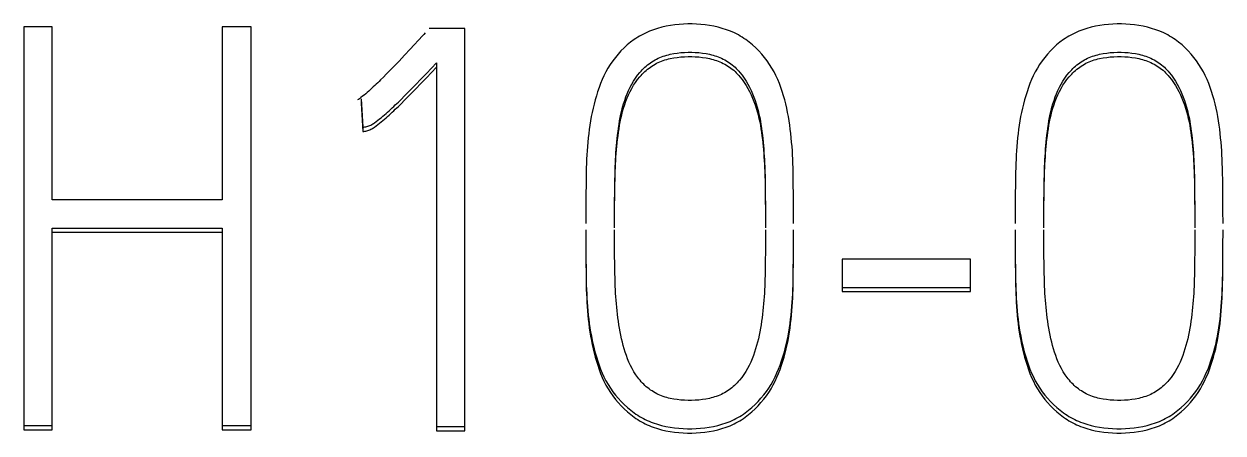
# Model space of a CAD drawing. Extents: x 0 to 594, y 0 to 420.
# Drawn here: x 265.808 to 269.349, y 356.874 to 358.082 of the extents above; entities that cross this region are included whole.
import ezdxf

# ---------------------------------------------------------------- set-up
doc = ezdxf.new("R2010")
doc.units = 0
doc.header["$LTSCALE"] = 32.67
doc.layers.add('10500_FRONT_LABELING', color=7, linetype='CONTINUOUS')

msp = doc.modelspace()

# ---------------------------------------------------------------- linework, layer by layer
at = {"layer": '10500_FRONT_LABELING', "color": 7, "linetype": 'CONTINUOUS'}
for p, q in [((265.8076, 358.0737), (265.8076, 356.8836)), ((265.8908, 358.0737), (265.8076, 358.0737)), ((265.8908, 357.5628), (265.8908, 358.0737)), ((266.3935, 358.0737), (266.3935, 357.5628)), ((266.4783, 358.0737), (266.3935, 358.0737)), ((266.4783, 356.8836), (266.4783, 358.0737)), ((266.9849, 358.0468), (266.9482, 358.0073)), ((267.1095, 358.0688), (267.0046, 358.0688)), ((267.1095, 356.8803), (267.1095, 358.0688)), ((266.9482, 358.0073), (266.9318, 357.9898)), ((266.9154, 357.9724), (266.9029, 357.9594)), ((266.9318, 357.9898), (266.9154, 357.9724)), ((266.9963, 357.9356), (267.0263, 357.9672)), ((267.0263, 357.9672), (267.0263, 356.8803)), ((266.8779, 357.9336), (266.8695, 357.9251)), ((266.8904, 357.9465), (266.8779, 357.9336)), ((266.9029, 357.9594), (266.8904, 357.9465)), ((266.9791, 357.9177), (266.9963, 357.9356)), ((266.9963, 357.9229), (267.0263, 357.9545)), ((266.953, 357.8909), (266.9661, 357.9043)), ((266.9661, 357.9043), (266.9791, 357.9177)), ((266.9661, 357.8915), (266.9791, 357.905)), ((266.9791, 357.905), (266.9963, 357.9229)), ((266.8032, 357.8608), (266.8082, 357.7773)), ((266.8033, 357.8594), (266.8033, 357.8467)), ((266.9134, 357.8513), (266.9223, 357.86)), ((266.9223, 357.86), (266.9311, 357.8688)), ((266.9311, 357.8688), (266.9399, 357.8776)), ((266.9311, 357.8561), (266.9399, 357.8649)), ((266.9399, 357.8776), (266.953, 357.8909)), ((266.9399, 357.8649), (266.953, 357.8782)), ((266.953, 357.8782), (266.9661, 357.8915)), ((266.8032, 357.8481), (266.8082, 357.7646)), ((266.9134, 357.8386), (266.9223, 357.8473)), ((266.9223, 357.8473), (266.9311, 357.8561)), ((266.8082, 357.7773), (266.8082, 357.7646)), ((267.996, 357.6494), (267.9965, 357.6284)), ((269.2642, 357.6494), (269.2648, 357.6284)), ((267.4679, 357.619), (267.4673, 357.5683)), ((267.5525, 357.5866), (267.553, 357.618)), ((267.996, 357.6367), (267.9965, 357.6157)), ((267.9965, 357.6284), (267.9969, 357.6075)), ((267.9965, 357.6157), (267.9969, 357.5948)), ((268.0801, 357.619), (268.0797, 357.6443)), ((268.0808, 357.5683), (268.0801, 357.619)), ((268.7362, 357.619), (268.7356, 357.5683)), ((268.8207, 357.5866), (268.8213, 357.618)), ((269.2642, 357.6367), (269.2648, 357.6157)), ((269.2648, 357.6284), (269.2652, 357.6075)), ((269.2648, 357.6157), (269.2652, 357.5948)), ((269.3484, 357.619), (269.3479, 357.6443)), ((269.349, 357.5683), (269.3484, 357.619)), ((267.5521, 357.5552), (267.5525, 357.5866)), ((267.5525, 357.5739), (267.553, 357.6053)), ((267.9969, 357.6075), (267.9974, 357.5761)), ((267.9969, 357.5948), (267.9974, 357.5634)), ((267.9974, 357.5761), (267.9977, 357.5447)), ((268.8204, 357.5552), (268.8207, 357.5866)), ((268.8207, 357.5739), (268.8213, 357.6053)), ((269.2652, 357.6075), (269.2656, 357.5761)), ((269.2652, 357.5948), (269.2656, 357.5634)), ((269.2656, 357.5761), (269.266, 357.5447)), ((266.3935, 357.5628), (265.8908, 357.5628)), ((267.4673, 357.5683), (267.4671, 357.5303)), ((267.5519, 357.5238), (267.5521, 357.5552)), ((267.5519, 357.5111), (267.5521, 357.5425)), ((267.5521, 357.5425), (267.5525, 357.5739)), ((267.9974, 357.5634), (267.9977, 357.532)), ((267.9977, 357.5447), (267.9979, 357.5133)), ((268.081, 357.5303), (268.0808, 357.5683)), ((268.7356, 357.5683), (268.7353, 357.5303)), ((268.8202, 357.5238), (268.8204, 357.5552)), ((268.8202, 357.5111), (268.8204, 357.5425)), ((268.8204, 357.5425), (268.8207, 357.5739)), ((269.2656, 357.5634), (269.266, 357.532)), ((269.266, 357.5447), (269.2661, 357.5133)), ((269.3493, 357.5303), (269.349, 357.5683)), ((267.4671, 357.5303), (267.467, 357.4923)), ((267.5519, 357.4796), (267.5519, 357.5238)), ((267.9977, 357.532), (267.9979, 357.5006)), ((267.9979, 357.5133), (267.9979, 357.4796)), ((268.0811, 357.4923), (268.081, 357.5303)), ((268.7353, 357.5303), (268.7352, 357.4923)), ((268.8201, 357.4796), (268.8202, 357.5238)), ((269.266, 357.532), (269.2661, 357.5006)), ((269.2661, 357.5133), (269.2661, 357.4796)), ((269.3494, 357.4923), (269.3493, 357.5303)), ((265.8908, 356.8836), (265.8908, 357.4792)), ((265.8908, 357.4792), (266.3935, 357.4792)), ((266.3935, 357.4792), (266.3935, 356.8836)), ((267.467, 357.4743), (267.4671, 357.4238)), ((267.9979, 357.4743), (267.9978, 357.4431)), ((268.081, 357.4238), (268.0811, 357.4743)), ((268.7352, 357.4743), (268.7353, 357.4238)), ((269.2661, 357.4743), (269.2661, 357.4431)), ((269.3493, 357.4238), (269.3494, 357.4743)), ((265.8908, 357.4665), (266.3935, 357.4665)), ((267.4671, 357.4365), (267.4673, 357.3986)), ((267.9978, 357.4431), (267.9976, 357.4118)), ((268.0808, 357.3986), (268.081, 357.4365)), ((268.7353, 357.4365), (268.7356, 357.3986)), ((269.2661, 357.4431), (269.2658, 357.4118)), ((269.349, 357.3986), (269.3493, 357.4365)), ((267.4671, 357.4238), (267.4673, 357.3859)), ((267.4673, 357.3986), (267.4679, 357.3482)), ((267.5523, 357.4014), (267.552, 357.4326)), ((267.5527, 357.3701), (267.5523, 357.4014)), ((267.9976, 357.4118), (267.9972, 357.3805)), ((268.0801, 357.3482), (268.0808, 357.3986)), ((268.0808, 357.3859), (268.081, 357.4238)), ((268.7353, 357.4238), (268.7356, 357.3859)), ((268.7356, 357.3986), (268.7362, 357.3482)), ((268.8205, 357.4014), (268.8202, 357.4326)), ((268.8209, 357.3701), (268.8205, 357.4014)), ((269.2658, 357.4118), (269.2655, 357.3805)), ((269.3484, 357.3482), (269.349, 357.3986)), ((269.349, 357.3859), (269.3493, 357.4238)), ((267.4673, 357.3859), (267.4679, 357.3355)), ((267.5531, 357.3492), (267.5527, 357.3701)), ((267.9972, 357.3805), (267.9969, 357.3597)), ((268.0801, 357.3355), (268.0808, 357.3859)), ((268.2243, 357.3875), (268.2243, 357.2913)), ((268.6037, 357.3875), (268.2243, 357.3875)), ((268.6037, 357.2913), (268.6037, 357.3875)), ((268.7356, 357.3859), (268.7362, 357.3355)), ((268.8213, 357.3492), (268.8209, 357.3701)), ((269.2655, 357.3805), (269.2651, 357.3597)), ((269.3484, 357.3355), (269.349, 357.3859)), ((267.4679, 357.3482), (267.4684, 357.3229)), ((267.4679, 357.3355), (267.4684, 357.3102)), ((267.5536, 357.3284), (267.5531, 357.3492)), ((268.7362, 357.3482), (268.7367, 357.3229)), ((268.7362, 357.3355), (268.7367, 357.3102)), ((268.8218, 357.3284), (268.8213, 357.3492)), ((268.2243, 357.304), (268.6037, 357.304)), ((268.2243, 357.2913), (268.6037, 357.2913)), ((265.8076, 356.8963), (265.8908, 356.8963)), ((265.8076, 356.8836), (265.8908, 356.8836)), ((266.3935, 356.8963), (266.4783, 356.8963)), ((266.3935, 356.8836), (266.4783, 356.8836)), ((267.0263, 356.893), (267.1095, 356.893)), ((267.0263, 356.8803), (267.1095, 356.8803))]:
    msp.add_line(p, q, dxfattribs=at)
for points in [[(268.0797, 357.6443), (268.0794, 357.657), (268.079, 357.6697), (268.0785, 357.6823), (268.0779, 357.695), (268.0772, 357.7076), (268.0763, 357.7202), (268.0752, 357.7329), (268.074, 357.7455), (268.0727, 357.7581), (268.0712, 357.7707), (268.0696, 357.7832), (268.0677, 357.7958), (268.0657, 357.8083), (268.0634, 357.8207), (268.0608, 357.8331), (268.0579, 357.8455), (268.0547, 357.8578), (268.0513, 357.87), (268.0475, 357.8821), (268.0434, 357.8941), (268.039, 357.906), (268.0341, 357.9177), (268.0288, 357.9293), (268.0231, 357.9406), (268.0169, 357.9517), (268.0101, 357.9625), (268.0029, 357.973), (267.9952, 357.9832), (267.9871, 357.993), (267.9785, 358.0025), (267.9695, 358.0115), (267.96, 358.0201), (267.9501, 358.0282), (267.9397, 358.0358), (267.9344, 358.0394), (267.9289, 358.0429), (267.9234, 358.0462), (267.9178, 358.0493), (267.9121, 358.0523), (267.9064, 358.0552), (267.8946, 358.0603), (267.8825, 358.0649), (267.8703, 358.0689), (267.8578, 358.0723), (267.8452, 358.0752), (267.8326, 358.0775), (267.8198, 358.0793), (267.807, 358.0806), (267.7941, 358.0814), (267.7812, 358.0818), (267.7683, 358.0818), (267.7554, 358.0814), (267.7425, 358.0805), (267.7297, 358.0792), (267.7169, 358.0774), (267.7042, 358.0751), (267.6917, 358.0723), (267.6792, 358.0688), (267.667, 358.0648), (267.6549, 358.0602), (267.6432, 358.055), (267.6374, 358.0522), (267.6317, 358.0492), (267.6261, 358.046), (267.6206, 358.0427), (267.6152, 358.0393), (267.6098, 358.0357), (267.5995, 358.0281), (267.5896, 358.0199), (267.5801, 358.0113), (267.5711, 358.0023), (267.5625, 357.9928), (267.5544, 357.983), (267.5467, 357.9728), (267.5395, 357.9623), (267.5327, 357.9515), (267.5265, 357.9404), (267.5208, 357.929), (267.5155, 357.9175), (267.5107, 357.9057), (267.5062, 357.8938), (267.5021, 357.8818), (267.4983, 357.8697), (267.4948, 357.8576), (267.4915, 357.8453), (267.4885, 357.833), (267.4858, 357.8206), (267.4834, 357.8082), (267.4812, 357.7957), (267.4792, 357.7832), (267.4774, 357.7706), (267.4758, 357.758), (267.4744, 357.7455), (267.4731, 357.7329), (267.472, 357.7202), (267.4711, 357.7076), (267.4703, 357.695), (267.4696, 357.6823), (267.4691, 357.6697), (267.4687, 357.657), (267.4684, 357.6443), (267.4679, 357.619)], [(269.3479, 357.6443), (269.3476, 357.657), (269.3472, 357.6697), (269.3467, 357.6823), (269.3461, 357.695), (269.3454, 357.7076), (269.3445, 357.7202), (269.3435, 357.7329), (269.3423, 357.7455), (269.341, 357.7581), (269.3395, 357.7707), (269.3378, 357.7832), (269.336, 357.7958), (269.3339, 357.8083), (269.3316, 357.8207), (269.329, 357.8331), (269.3262, 357.8455), (269.323, 357.8578), (269.3195, 357.87), (269.3157, 357.8821), (269.3116, 357.8941), (269.3072, 357.906), (269.3024, 357.9177), (269.2971, 357.9293), (269.2914, 357.9406), (269.2851, 357.9517), (269.2784, 357.9625), (269.2711, 357.973), (269.2635, 357.9832), (269.2553, 357.993), (269.2468, 358.0025), (269.2377, 358.0115), (269.2282, 358.0201), (269.2183, 358.0282), (269.2079, 358.0358), (269.2026, 358.0394), (269.1972, 358.0429), (269.1917, 358.0462), (269.1861, 358.0493), (269.1804, 358.0523), (269.1746, 358.0552), (269.1628, 358.0603), (269.1508, 358.0649), (269.1385, 358.0689), (269.1261, 358.0723), (269.1135, 358.0752), (269.1008, 358.0775), (269.088, 358.0793), (269.0752, 358.0806), (269.0623, 358.0814), (269.0494, 358.0818), (269.0365, 358.0818), (269.0236, 358.0814), (269.0107, 358.0805), (268.9979, 358.0792), (268.9852, 358.0774), (268.9725, 358.0751), (268.9599, 358.0723), (268.9475, 358.0688), (268.9352, 358.0648), (268.9232, 358.0602), (268.9114, 358.055), (268.9056, 358.0522), (268.8999, 358.0492), (268.8943, 358.046), (268.8888, 358.0427), (268.8834, 358.0393), (268.8781, 358.0357), (268.8677, 358.0281), (268.8578, 358.0199), (268.8483, 358.0113), (268.8393, 358.0023), (268.8307, 357.9928), (268.8226, 357.983), (268.8149, 357.9728), (268.8077, 357.9623), (268.801, 357.9515), (268.7948, 357.9404), (268.789, 357.929), (268.7838, 357.9175), (268.7789, 357.9057), (268.7745, 357.8938), (268.7704, 357.8818), (268.7665, 357.8697), (268.763, 357.8576), (268.7597, 357.8453), (268.7568, 357.833), (268.7541, 357.8206), (268.7516, 357.8082), (268.7494, 357.7957), (268.7474, 357.7832), (268.7457, 357.7706), (268.7441, 357.758), (268.7426, 357.7455), (268.7413, 357.7329), (268.7402, 357.7202), (268.7393, 357.7076), (268.7385, 357.695), (268.7379, 357.6823), (268.7374, 357.6697), (268.737, 357.657), (268.7367, 357.6443), (268.7362, 357.619)], [(266.993, 358.0557), (266.989, 358.0512), (266.9849, 358.0468)], [(267.553, 357.618), (267.5535, 357.6389), (267.5538, 357.6494), (267.5542, 357.6598), (267.5546, 357.6703), (267.5551, 357.6807), (267.5557, 357.6912), (267.5563, 357.7016), (267.5571, 357.7121), (267.5579, 357.7225), (267.5589, 357.733), (267.5599, 357.7434), (267.561, 357.7538), (267.5623, 357.7642), (267.5636, 357.7746), (267.5652, 357.7849), (267.5669, 357.7953), (267.5688, 357.8056), (267.571, 357.8158), (267.5734, 357.826), (267.576, 357.8362), (267.5788, 357.8463), (267.582, 357.8563), (267.5854, 357.8662), (267.5891, 357.876), (267.5932, 357.8856), (267.5978, 357.8951), (267.6027, 357.9044), (267.6082, 357.9134), (267.614, 357.9221), (267.6203, 357.9306), (267.627, 357.9388), (267.6305, 357.9427), (267.6341, 357.9466), (267.6378, 357.9503), (267.6417, 357.9539), (267.6456, 357.9575), (267.6497, 357.9609), (267.6539, 357.9642), (267.6582, 357.9673), (267.6625, 357.9703), (267.667, 357.9731), (267.6716, 357.9758), (267.6763, 357.9783), (267.6811, 357.9806), (267.686, 357.9827), (267.6909, 357.9847), (267.6959, 357.9865), (267.701, 357.9882), (267.7061, 357.9897), (267.7112, 357.9911), (267.7164, 357.9923), (267.7269, 357.9944), (267.7374, 357.996), (267.748, 357.9972), (267.7586, 357.9979), (267.7693, 357.9983), (267.78, 357.9983), (267.7906, 357.9979), (267.8013, 357.9972), (267.8119, 357.996), (267.8224, 357.9944), (267.8328, 357.9923), (267.838, 357.991), (267.8431, 357.9896), (267.8482, 357.9881), (267.8533, 357.9864), (267.8583, 357.9846), (267.8632, 357.9826), (267.8681, 357.9805), (267.8729, 357.9782), (267.8776, 357.9757), (267.8823, 357.9731), (267.8868, 357.9703), (267.8913, 357.9674), (267.8956, 357.9643), (267.8998, 357.9611), (267.9039, 357.9577), (267.9079, 357.9542), (267.9117, 357.9505), (267.9153, 357.9467), (267.9189, 357.9428), (267.9223, 357.9388), (267.9288, 357.9305), (267.9349, 357.9219), (267.9407, 357.9131), (267.9461, 357.9041), (267.9511, 357.8948), (267.9556, 357.8854), (267.9599, 357.8758), (267.9637, 357.866), (267.9673, 357.8561), (267.9705, 357.8462), (267.9735, 357.8361), (267.9762, 357.826), (267.9786, 357.8158), (267.9808, 357.8055), (267.9828, 357.7952), (267.9846, 357.7849), (267.9861, 357.7746), (267.9875, 357.7642), (267.9888, 357.7538), (267.9899, 357.7434), (267.9909, 357.733), (267.9918, 357.7225), (267.9927, 357.7121), (267.9934, 357.7016), (267.9941, 357.6912), (267.9947, 357.6807), (267.9952, 357.6703), (267.9956, 357.6598), (267.996, 357.6494)], [(267.553, 357.6053), (267.5535, 357.6262), (267.5538, 357.6367), (267.5542, 357.6471), (267.5546, 357.6576), (267.5551, 357.668), (267.5557, 357.6785), (267.5563, 357.6889), (267.5571, 357.6994), (267.5579, 357.7098), (267.5589, 357.7203), (267.5599, 357.7307), (267.561, 357.7411), (267.5623, 357.7515), (267.5636, 357.7619), (267.5652, 357.7722), (267.5669, 357.7826), (267.5688, 357.7929), (267.571, 357.8031), (267.5734, 357.8133), (267.576, 357.8235), (267.5788, 357.8336), (267.582, 357.8436), (267.5854, 357.8535), (267.5891, 357.8633), (267.5932, 357.8729), (267.5978, 357.8824), (267.6027, 357.8917), (267.6082, 357.9007), (267.614, 357.9094), (267.6203, 357.9179), (267.627, 357.9261), (267.6305, 357.93), (267.6341, 357.9339), (267.6378, 357.9376), (267.6417, 357.9412), (267.6456, 357.9448), (267.6497, 357.9482), (267.6539, 357.9515), (267.6582, 357.9546), (267.6625, 357.9576), (267.667, 357.9604), (267.6716, 357.9631), (267.6763, 357.9656), (267.6811, 357.9679), (267.686, 357.97), (267.6909, 357.972), (267.6959, 357.9738), (267.701, 357.9755), (267.7061, 357.977), (267.7112, 357.9784), (267.7164, 357.9796), (267.7269, 357.9817), (267.7374, 357.9833), (267.748, 357.9845), (267.7586, 357.9852), (267.7693, 357.9856), (267.78, 357.9856), (267.7906, 357.9852), (267.8013, 357.9845), (267.8119, 357.9833), (267.8224, 357.9817), (267.8328, 357.9796), (267.838, 357.9783), (267.8431, 357.9769), (267.8482, 357.9754), (267.8533, 357.9737), (267.8583, 357.9719), (267.8632, 357.9699), (267.8681, 357.9678), (267.8729, 357.9655), (267.8776, 357.963), (267.8823, 357.9604), (267.8868, 357.9576), (267.8913, 357.9547), (267.8956, 357.9516), (267.8998, 357.9484), (267.9039, 357.945), (267.9079, 357.9415), (267.9117, 357.9378), (267.9153, 357.934), (267.9189, 357.9301), (267.9223, 357.9261), (267.9288, 357.9178), (267.9349, 357.9092), (267.9407, 357.9004), (267.9461, 357.8914), (267.9511, 357.8821), (267.9556, 357.8727), (267.9599, 357.8631), (267.9637, 357.8533), (267.9673, 357.8434), (267.9705, 357.8335), (267.9735, 357.8234), (267.9762, 357.8133), (267.9786, 357.8031), (267.9808, 357.7928), (267.9828, 357.7825), (267.9846, 357.7722), (267.9861, 357.7619), (267.9875, 357.7515), (267.9888, 357.7411), (267.9899, 357.7307), (267.9909, 357.7203), (267.9918, 357.7098), (267.9927, 357.6994), (267.9934, 357.6889), (267.9941, 357.6785), (267.9947, 357.668), (267.9952, 357.6576), (267.9956, 357.6471), (267.996, 357.6367)], [(268.8213, 357.618), (268.8217, 357.6389), (268.822, 357.6494), (268.8224, 357.6598), (268.8228, 357.6703), (268.8233, 357.6807), (268.8239, 357.6912), (268.8246, 357.7016), (268.8253, 357.7121), (268.8262, 357.7225), (268.8271, 357.733), (268.8281, 357.7434), (268.8292, 357.7538), (268.8305, 357.7642), (268.8319, 357.7746), (268.8334, 357.7849), (268.8351, 357.7953), (268.8371, 357.8056), (268.8392, 357.8158), (268.8416, 357.826), (268.8442, 357.8362), (268.8471, 357.8463), (268.8502, 357.8563), (268.8536, 357.8662), (268.8574, 357.876), (268.8615, 357.8856), (268.866, 357.8951), (268.871, 357.9044), (268.8764, 357.9134), (268.8823, 357.9221), (268.8885, 357.9306), (268.8952, 357.9388), (268.8987, 357.9427), (268.9023, 357.9466), (268.9061, 357.9503), (268.9099, 357.9539), (268.9139, 357.9575), (268.9179, 357.9609), (268.9221, 357.9642), (268.9264, 357.9673), (268.9308, 357.9703), (268.9353, 357.9731), (268.9399, 357.9758), (268.9446, 357.9783), (268.9493, 357.9806), (268.9542, 357.9827), (268.9591, 357.9847), (268.9641, 357.9865), (268.9692, 357.9882), (268.9743, 357.9897), (268.9795, 357.9911), (268.9847, 357.9923), (268.9951, 357.9944), (269.0057, 357.996), (269.0163, 357.9972), (269.0269, 357.9979), (269.0375, 357.9983), (269.0482, 357.9983), (269.0589, 357.9979), (269.0695, 357.9972), (269.0801, 357.996), (269.0906, 357.9944), (269.1011, 357.9923), (269.1062, 357.991), (269.1114, 357.9896), (269.1165, 357.9881), (269.1215, 357.9864), (269.1265, 357.9846), (269.1315, 357.9826), (269.1364, 357.9805), (269.1412, 357.9782), (269.1459, 357.9757), (269.1505, 357.9731), (269.1551, 357.9703), (269.1595, 357.9674), (269.1638, 357.9643), (269.168, 357.9611), (269.1721, 357.9577), (269.1761, 357.9542), (269.1799, 357.9505), (269.1836, 357.9467), (269.1871, 357.9428), (269.1905, 357.9388), (269.197, 357.9305), (269.2032, 357.9219), (269.2089, 357.9131), (269.2143, 357.9041), (269.2193, 357.8948), (269.2239, 357.8854), (269.2281, 357.8758), (269.232, 357.866), (269.2355, 357.8561), (269.2387, 357.8462), (269.2417, 357.8361), (269.2444, 357.826), (269.2469, 357.8158), (269.2491, 357.8055), (269.251, 357.7952), (269.2528, 357.7849), (269.2544, 357.7746), (269.2557, 357.7642), (269.257, 357.7538), (269.2581, 357.7434), (269.2591, 357.733), (269.2601, 357.7225), (269.2609, 357.7121), (269.2617, 357.7016), (269.2623, 357.6912), (269.2629, 357.6807), (269.2634, 357.6703), (269.2638, 357.6598), (269.2642, 357.6494)], [(268.8213, 357.6053), (268.8217, 357.6262), (268.822, 357.6367), (268.8224, 357.6471), (268.8228, 357.6576), (268.8233, 357.668), (268.8239, 357.6785), (268.8246, 357.6889), (268.8253, 357.6994), (268.8262, 357.7098), (268.8271, 357.7203), (268.8281, 357.7307), (268.8292, 357.7411), (268.8305, 357.7515), (268.8319, 357.7619), (268.8334, 357.7722), (268.8351, 357.7826), (268.8371, 357.7929), (268.8392, 357.8031), (268.8416, 357.8133), (268.8442, 357.8235), (268.8471, 357.8336), (268.8502, 357.8436), (268.8536, 357.8535), (268.8574, 357.8633), (268.8615, 357.8729), (268.866, 357.8824), (268.871, 357.8917), (268.8764, 357.9007), (268.8823, 357.9094), (268.8885, 357.9179), (268.8952, 357.9261), (268.8987, 357.93), (268.9023, 357.9339), (268.9061, 357.9376), (268.9099, 357.9412), (268.9139, 357.9448), (268.9179, 357.9482), (268.9221, 357.9515), (268.9264, 357.9546), (268.9308, 357.9576), (268.9353, 357.9604), (268.9399, 357.9631), (268.9446, 357.9656), (268.9493, 357.9679), (268.9542, 357.97), (268.9591, 357.972), (268.9641, 357.9738), (268.9692, 357.9755), (268.9743, 357.977), (268.9795, 357.9784), (268.9847, 357.9796), (268.9951, 357.9817), (269.0057, 357.9833), (269.0163, 357.9845), (269.0269, 357.9852), (269.0375, 357.9856), (269.0482, 357.9856), (269.0589, 357.9852), (269.0695, 357.9845), (269.0801, 357.9833), (269.0906, 357.9817), (269.1011, 357.9796), (269.1062, 357.9783), (269.1114, 357.9769), (269.1165, 357.9754), (269.1215, 357.9737), (269.1265, 357.9719), (269.1315, 357.9699), (269.1364, 357.9678), (269.1412, 357.9655), (269.1459, 357.963), (269.1505, 357.9604), (269.1551, 357.9576), (269.1595, 357.9547), (269.1638, 357.9516), (269.168, 357.9484), (269.1721, 357.945), (269.1761, 357.9415), (269.1799, 357.9378), (269.1836, 357.934), (269.1871, 357.9301), (269.1905, 357.9261), (269.197, 357.9178), (269.2032, 357.9092), (269.2089, 357.9004), (269.2143, 357.8914), (269.2193, 357.8821), (269.2239, 357.8727), (269.2281, 357.8631), (269.232, 357.8533), (269.2355, 357.8434), (269.2387, 357.8335), (269.2417, 357.8234), (269.2444, 357.8133), (269.2469, 357.8031), (269.2491, 357.7928), (269.251, 357.7825), (269.2528, 357.7722), (269.2544, 357.7619), (269.2557, 357.7515), (269.257, 357.7411), (269.2581, 357.7307), (269.2591, 357.7203), (269.2601, 357.7098), (269.2609, 357.6994), (269.2617, 357.6889), (269.2623, 357.6785), (269.2629, 357.668), (269.2634, 357.6576), (269.2638, 357.6471), (269.2642, 357.6367)], [(266.8695, 357.9251), (266.861, 357.9166), (266.8567, 357.9124), (266.8524, 357.9082), (266.8481, 357.9041), (266.8438, 357.8999), (266.8394, 357.8958), (266.835, 357.8918), (266.8305, 357.8877), (266.826, 357.8837), (266.8215, 357.8798), (266.817, 357.8759), (266.8124, 357.872), (266.8078, 357.8682), (266.8031, 357.8644), (266.8007, 357.8626), (266.7982, 357.8609), (266.7958, 357.8592), (266.7932, 357.8575)], [(266.8082, 357.7773), (266.8098, 357.7773), (266.8114, 357.7774), (266.8145, 357.7778), (266.8175, 357.7784), (266.8206, 357.7791), (266.8236, 357.7799), (266.8266, 357.7809), (266.8295, 357.7821), (266.8323, 357.7834), (266.8351, 357.7849), (266.8378, 357.7865), (266.8404, 357.7882), (266.843, 357.7899), (266.8481, 357.7936), (266.8531, 357.7973), (266.858, 357.8012), (266.8628, 357.8051), (266.8676, 357.8091), (266.8723, 357.8132), (266.877, 357.8173), (266.8816, 357.8215), (266.8862, 357.8256), (266.8908, 357.8299), (266.8954, 357.8341), (266.8999, 357.8384), (266.9044, 357.8427), (266.9134, 357.8513)], [(266.8082, 357.7646), (266.8098, 357.7646), (266.8114, 357.7647), (266.8145, 357.7651), (266.8175, 357.7657), (266.8206, 357.7664), (266.8236, 357.7672), (266.8266, 357.7682), (266.8295, 357.7694), (266.8323, 357.7707), (266.8351, 357.7722), (266.8378, 357.7738), (266.8404, 357.7755), (266.843, 357.7772), (266.8481, 357.7809), (266.8531, 357.7846), (266.858, 357.7885), (266.8628, 357.7924), (266.8676, 357.7964), (266.8723, 357.8005), (266.877, 357.8046), (266.8816, 357.8087), (266.8862, 357.8129), (266.8908, 357.8172), (266.8954, 357.8214), (266.8999, 357.8257), (266.9044, 357.83), (266.9134, 357.8386)], [(267.552, 357.4326), (267.5519, 357.4639), (267.5519, 357.4743)], [(268.8202, 357.4326), (268.8201, 357.4639), (268.8201, 357.4743)], [(267.4684, 357.3229), (267.4687, 357.3103), (267.4691, 357.2977), (267.4697, 357.2851), (267.4703, 357.2725), (267.4711, 357.2599), (267.472, 357.2473), (267.4732, 357.2348), (267.4744, 357.2222), (267.4759, 357.2097), (267.4775, 357.1971), (267.4793, 357.1846), (267.4813, 357.1722), (267.4835, 357.1597), (267.4859, 357.1474), (267.4886, 357.135), (267.4916, 357.1227), (267.4948, 357.1105), (267.4984, 357.0984), (267.5022, 357.0864), (267.5063, 357.0744), (267.5107, 357.0626), (267.5155, 357.0509), (267.5208, 357.0393), (267.5266, 357.0281), (267.5328, 357.017), (267.5396, 357.0063), (267.5469, 356.9959), (267.5547, 356.9859), (267.563, 356.9763), (267.5716, 356.967), (267.5807, 356.958), (267.5901, 356.9494), (267.5999, 356.9412), (267.6101, 356.9334), (267.6153, 356.9297), (267.6207, 356.9262), (267.6261, 356.9228), (267.6316, 356.9196), (267.6372, 356.9165), (267.6429, 356.9137), (267.6487, 356.9109), (267.6546, 356.9084), (267.6606, 356.906), (267.6666, 356.9037), (267.6788, 356.8997), (267.6912, 356.8962), (267.7037, 356.8933), (267.7163, 356.891), (267.7291, 356.8892), (267.7418, 356.8878), (267.7546, 356.887), (267.7675, 356.8865), (267.7803, 356.8865), (267.7932, 356.8869), (267.806, 356.8877), (267.8188, 356.889), (267.8315, 356.8908), (267.8441, 356.8931), (267.8567, 356.896), (267.8691, 356.8995), (267.8813, 356.9035), (267.8932, 356.9082), (267.8991, 356.9107), (267.9049, 356.9134), (267.9106, 356.9163), (267.9163, 356.9194), (267.9218, 356.9226), (267.9272, 356.9259), (267.9326, 356.9295), (267.9378, 356.9331), (267.948, 356.9409), (267.9578, 356.9491), (267.9672, 356.9578), (267.9761, 356.9668), (267.9846, 356.9763), (267.9927, 356.9861), (268.0004, 356.9962), (268.0076, 357.0066), (268.0144, 357.0174), (268.0206, 357.0284), (268.0264, 357.0396), (268.0318, 357.0511), (268.0367, 357.0627), (268.0413, 357.0745), (268.0455, 357.0865), (268.0495, 357.0985), (268.0531, 357.1106), (268.0564, 357.1228), (268.0594, 357.135), (268.0622, 357.1474), (268.0646, 357.1597), (268.0668, 357.1722), (268.0688, 357.1846), (268.0706, 357.1971), (268.0722, 357.2097), (268.0737, 357.2222), (268.0749, 357.2348), (268.0761, 357.2473), (268.077, 357.2599), (268.0778, 357.2725), (268.0784, 357.2851), (268.079, 357.2977), (268.0794, 357.3103), (268.0797, 357.3229), (268.0801, 357.3482)], [(267.4684, 357.3102), (267.4687, 357.2976), (267.4691, 357.285), (267.4697, 357.2724), (267.4703, 357.2598), (267.4711, 357.2472), (267.472, 357.2346), (267.4732, 357.2221), (267.4744, 357.2095), (267.4759, 357.197), (267.4775, 357.1844), (267.4793, 357.1719), (267.4813, 357.1595), (267.4835, 357.147), (267.4859, 357.1347), (267.4886, 357.1223), (267.4916, 357.11), (267.4948, 357.0978), (267.4984, 357.0857), (267.5022, 357.0737), (267.5063, 357.0617), (267.5107, 357.0499), (267.5155, 357.0382), (267.5208, 357.0266), (267.5266, 357.0154), (267.5328, 357.0043), (267.5396, 356.9936), (267.5469, 356.9832), (267.5547, 356.9732), (267.563, 356.9636), (267.5716, 356.9543), (267.5807, 356.9453), (267.5901, 356.9367), (267.5999, 356.9285), (267.6101, 356.9207), (267.6153, 356.917), (267.6207, 356.9135), (267.6261, 356.9101), (267.6316, 356.9069), (267.6372, 356.9038), (267.6429, 356.901), (267.6487, 356.8982), (267.6546, 356.8957), (267.6606, 356.8933), (267.6666, 356.891), (267.6788, 356.887), (267.6912, 356.8835), (267.7037, 356.8806), (267.7163, 356.8783), (267.7291, 356.8765), (267.7418, 356.8751), (267.7546, 356.8743), (267.7675, 356.8738), (267.7803, 356.8738), (267.7932, 356.8742), (267.806, 356.875), (267.8188, 356.8763), (267.8315, 356.8781), (267.8441, 356.8804), (267.8567, 356.8833), (267.8691, 356.8868), (267.8813, 356.8908), (267.8932, 356.8955), (267.8991, 356.898), (267.9049, 356.9007), (267.9106, 356.9036), (267.9163, 356.9067), (267.9218, 356.9099), (267.9272, 356.9132), (267.9326, 356.9168), (267.9378, 356.9204), (267.948, 356.9282), (267.9578, 356.9364), (267.9672, 356.9451), (267.9761, 356.9541), (267.9846, 356.9636), (267.9927, 356.9734), (268.0004, 356.9835), (268.0076, 356.9939), (268.0144, 357.0047), (268.0206, 357.0157), (268.0264, 357.0269), (268.0318, 357.0384), (268.0367, 357.05), (268.0413, 357.0618), (268.0455, 357.0738), (268.0495, 357.0858), (268.0531, 357.0979), (268.0564, 357.1101), (268.0594, 357.1223), (268.0622, 357.1347), (268.0646, 357.147), (268.0668, 357.1595), (268.0688, 357.1719), (268.0706, 357.1844), (268.0722, 357.197), (268.0737, 357.2095), (268.0749, 357.2221), (268.0761, 357.2346), (268.077, 357.2472), (268.0778, 357.2598), (268.0784, 357.2724), (268.079, 357.285), (268.0794, 357.2976), (268.0797, 357.3102), (268.0801, 357.3355)], [(267.9969, 357.3597), (267.9965, 357.3388), (267.9962, 357.3284), (267.9959, 357.318), (267.9955, 357.3076), (267.995, 357.2971), (267.9945, 357.2867), (267.9938, 357.2763), (267.9931, 357.2659), (267.9922, 357.2555), (267.9913, 357.2451), (267.9902, 357.2348), (267.9891, 357.2244), (267.9878, 357.2141), (267.9864, 357.2037), (267.9849, 357.1934), (267.9832, 357.1831), (267.9813, 357.1728), (267.9792, 357.1626), (267.9769, 357.1524), (267.9744, 357.1423), (267.9716, 357.1322), (267.9687, 357.1222), (267.9655, 357.1123), (267.962, 357.1024), (267.9583, 357.0927), (267.9542, 357.0831), (267.9497, 357.0736), (267.9448, 357.0643), (267.9395, 357.0553), (267.9337, 357.0466), (267.9276, 357.038), (267.9211, 357.0298), (267.9176, 357.0258), (267.9141, 357.022), (267.9104, 357.0182), (267.9066, 357.0145), (267.9027, 357.011), (267.8987, 357.0076), (267.8946, 357.0043), (267.8903, 357.0012), (267.8859, 356.9982), (267.8814, 356.9954), (267.8769, 356.9927), (267.8722, 356.9902), (267.8675, 356.9879), (267.8626, 356.9857), (267.8577, 356.9837), (267.8527, 356.9819), (267.8477, 356.9802), (267.8426, 356.9786), (267.8375, 356.9773), (267.8323, 356.976), (267.8219, 356.9739), (267.8114, 356.9723), (267.8009, 356.9711), (267.7903, 356.9704), (267.7797, 356.97), (267.7691, 356.97), (267.7585, 356.9704), (267.7479, 356.9711), (267.7373, 356.9723), (267.7269, 356.9739), (267.7164, 356.976), (267.7113, 356.9772), (267.7061, 356.9786), (267.7011, 356.9801), (267.696, 356.9818), (267.691, 356.9836), (267.6861, 356.9856), (267.6813, 356.9877), (267.6765, 356.99), (267.6718, 356.9925), (267.6672, 356.9951), (267.6627, 356.9979), (267.6583, 357.0008), (267.6541, 357.0039), (267.6499, 357.0072), (267.6458, 357.0106), (267.6419, 357.0141), (267.6381, 357.0178), (267.6344, 357.0215), (267.6309, 357.0254), (267.6274, 357.0294), (267.6241, 357.0334), (267.6209, 357.0376), (267.6148, 357.0461), (267.6091, 357.0549), (267.6038, 357.064), (267.599, 357.0733), (267.5947, 357.0828), (267.5907, 357.0925), (267.5871, 357.1023), (267.5837, 357.1122), (267.5806, 357.1221), (267.5778, 357.1322), (267.5752, 357.1423), (267.5727, 357.1524), (267.5705, 357.1626), (267.5684, 357.1728), (267.5666, 357.1831), (267.5649, 357.1934), (267.5633, 357.2037), (267.5619, 357.2141), (267.5607, 357.2244), (267.5595, 357.2348), (267.5585, 357.2451), (267.5575, 357.2555), (267.5567, 357.2659), (267.5559, 357.2763), (267.5553, 357.2867), (267.5547, 357.2971), (267.5543, 357.3076), (267.5539, 357.318), (267.5536, 357.3284)], [(268.7367, 357.3229), (268.737, 357.3103), (268.7374, 357.2977), (268.7379, 357.2851), (268.7385, 357.2725), (268.7393, 357.2599), (268.7403, 357.2473), (268.7414, 357.2348), (268.7427, 357.2222), (268.7441, 357.2097), (268.7457, 357.1971), (268.7475, 357.1846), (268.7495, 357.1722), (268.7517, 357.1597), (268.7541, 357.1474), (268.7568, 357.135), (268.7598, 357.1227), (268.7631, 357.1105), (268.7666, 357.0984), (268.7704, 357.0864), (268.7745, 357.0744), (268.7789, 357.0626), (268.7838, 357.0509), (268.7891, 357.0393), (268.7948, 357.0281), (268.8011, 357.017), (268.8079, 357.0063), (268.8152, 356.9959), (268.823, 356.9859), (268.8312, 356.9763), (268.8399, 356.967), (268.8489, 356.958), (268.8584, 356.9494), (268.8682, 356.9412), (268.8784, 356.9334), (268.8836, 356.9297), (268.8889, 356.9262), (268.8943, 356.9228), (268.8998, 356.9196), (268.9055, 356.9165), (268.9112, 356.9137), (268.917, 356.9109), (268.9228, 356.9084), (268.9288, 356.906), (268.9348, 356.9037), (268.947, 356.8997), (268.9594, 356.8962), (268.972, 356.8933), (268.9846, 356.891), (268.9973, 356.8892), (269.0101, 356.8878), (269.0229, 356.887), (269.0357, 356.8865), (269.0486, 356.8865), (269.0614, 356.8869), (269.0743, 356.8877), (269.087, 356.889), (269.0998, 356.8908), (269.1124, 356.8931), (269.1249, 356.896), (269.1373, 356.8995), (269.1495, 356.9035), (269.1615, 356.9082), (269.1673, 356.9107), (269.1731, 356.9134), (269.1789, 356.9163), (269.1845, 356.9194), (269.19, 356.9226), (269.1955, 356.9259), (269.2008, 356.9295), (269.2061, 356.9331), (269.2163, 356.9409), (269.226, 356.9491), (269.2354, 356.9578), (269.2443, 356.9668), (269.2529, 356.9763), (269.2609, 356.9861), (269.2686, 356.9962), (269.2758, 357.0066), (269.2826, 357.0174), (269.2889, 357.0284), (269.2947, 357.0396), (269.3, 357.0511), (269.305, 357.0627), (269.3096, 357.0745), (269.3138, 357.0865), (269.3177, 357.0985), (269.3213, 357.1106), (269.3246, 357.1228), (269.3277, 357.135), (269.3304, 357.1474), (269.3329, 357.1597), (269.3351, 357.1722), (269.3371, 357.1846), (269.3389, 357.1971), (269.3405, 357.2097), (269.3419, 357.2222), (269.3432, 357.2348), (269.3443, 357.2473), (269.3452, 357.2599), (269.346, 357.2725), (269.3467, 357.2851), (269.3472, 357.2977), (269.3476, 357.3103), (269.3479, 357.3229), (269.3484, 357.3482)], [(268.7367, 357.3102), (268.737, 357.2976), (268.7374, 357.285), (268.7379, 357.2724), (268.7385, 357.2598), (268.7393, 357.2472), (268.7403, 357.2346), (268.7414, 357.2221), (268.7427, 357.2095), (268.7441, 357.197), (268.7457, 357.1844), (268.7475, 357.1719), (268.7495, 357.1595), (268.7517, 357.147), (268.7541, 357.1347), (268.7568, 357.1223), (268.7598, 357.11), (268.7631, 357.0978), (268.7666, 357.0857), (268.7704, 357.0737), (268.7745, 357.0617), (268.7789, 357.0499), (268.7838, 357.0382), (268.7891, 357.0266), (268.7948, 357.0154), (268.8011, 357.0043), (268.8079, 356.9936), (268.8152, 356.9832), (268.823, 356.9732), (268.8312, 356.9636), (268.8399, 356.9543), (268.8489, 356.9453), (268.8584, 356.9367), (268.8682, 356.9285), (268.8784, 356.9207), (268.8836, 356.917), (268.8889, 356.9135), (268.8943, 356.9101), (268.8998, 356.9069), (268.9055, 356.9038), (268.9112, 356.901), (268.917, 356.8982), (268.9228, 356.8957), (268.9288, 356.8933), (268.9348, 356.891), (268.947, 356.887), (268.9594, 356.8835), (268.972, 356.8806), (268.9846, 356.8783), (268.9973, 356.8765), (269.0101, 356.8751), (269.0229, 356.8743), (269.0357, 356.8738), (269.0486, 356.8738), (269.0614, 356.8742), (269.0743, 356.875), (269.087, 356.8763), (269.0998, 356.8781), (269.1124, 356.8804), (269.1249, 356.8833), (269.1373, 356.8868), (269.1495, 356.8908), (269.1615, 356.8955), (269.1673, 356.898), (269.1731, 356.9007), (269.1789, 356.9036), (269.1845, 356.9067), (269.19, 356.9099), (269.1955, 356.9132), (269.2008, 356.9168), (269.2061, 356.9204), (269.2163, 356.9282), (269.226, 356.9364), (269.2354, 356.9451), (269.2443, 356.9541), (269.2529, 356.9636), (269.2609, 356.9734), (269.2686, 356.9835), (269.2758, 356.9939), (269.2826, 357.0047), (269.2889, 357.0157), (269.2947, 357.0269), (269.3, 357.0384), (269.305, 357.05), (269.3096, 357.0618), (269.3138, 357.0738), (269.3177, 357.0858), (269.3213, 357.0979), (269.3246, 357.1101), (269.3277, 357.1223), (269.3304, 357.1347), (269.3329, 357.147), (269.3351, 357.1595), (269.3371, 357.1719), (269.3389, 357.1844), (269.3405, 357.197), (269.3419, 357.2095), (269.3432, 357.2221), (269.3443, 357.2346), (269.3452, 357.2472), (269.346, 357.2598), (269.3467, 357.2724), (269.3472, 357.285), (269.3476, 357.2976), (269.3479, 357.3102), (269.3484, 357.3355)], [(269.2651, 357.3597), (269.2647, 357.3388), (269.2644, 357.3284), (269.2641, 357.318), (269.2637, 357.3076), (269.2633, 357.2971), (269.2627, 357.2867), (269.2621, 357.2763), (269.2613, 357.2659), (269.2605, 357.2555), (269.2595, 357.2451), (269.2585, 357.2348), (269.2573, 357.2244), (269.2561, 357.2141), (269.2547, 357.2037), (269.2531, 357.1934), (269.2514, 357.1831), (269.2495, 357.1728), (269.2474, 357.1626), (269.2451, 357.1524), (269.2426, 357.1423), (269.2399, 357.1322), (269.2369, 357.1222), (269.2337, 357.1123), (269.2303, 357.1024), (269.2265, 357.0927), (269.2224, 357.0831), (269.2179, 357.0736), (269.213, 357.0643), (269.2077, 357.0553), (269.202, 357.0466), (269.1958, 357.038), (269.1893, 357.0298), (269.1859, 357.0258), (269.1823, 357.022), (269.1787, 357.0182), (269.1749, 357.0145), (269.171, 357.011), (269.1669, 357.0076), (269.1628, 357.0043), (269.1585, 357.0012), (269.1542, 356.9982), (269.1497, 356.9954), (269.1451, 356.9927), (269.1404, 356.9902), (269.1357, 356.9879), (269.1309, 356.9857), (269.126, 356.9837), (269.121, 356.9819), (269.1159, 356.9802), (269.1109, 356.9786), (269.1057, 356.9773), (269.1006, 356.976), (269.0902, 356.9739), (269.0797, 356.9723), (269.0691, 356.9711), (269.0586, 356.9704), (269.0479, 356.97), (269.0373, 356.97), (269.0267, 356.9704), (269.0161, 356.9711), (269.0056, 356.9723), (268.9951, 356.9739), (268.9847, 356.976), (268.9795, 356.9772), (268.9744, 356.9786), (268.9693, 356.9801), (268.9643, 356.9818), (268.9593, 356.9836), (268.9544, 356.9856), (268.9495, 356.9877), (268.9447, 356.99), (268.9401, 356.9925), (268.9355, 356.9951), (268.931, 356.9979), (268.9266, 357.0008), (268.9223, 357.0039), (268.9181, 357.0072), (268.9141, 357.0106), (268.9101, 357.0141), (268.9063, 357.0178), (268.9027, 357.0215), (268.8991, 357.0254), (268.8957, 357.0294), (268.8924, 357.0334), (268.8891, 357.0376), (268.883, 357.0461), (268.8773, 357.0549), (268.8721, 357.064), (268.8673, 357.0733), (268.8629, 357.0828), (268.8589, 357.0925), (268.8553, 357.1023), (268.852, 357.1122), (268.8489, 357.1221), (268.846, 357.1322), (268.8434, 357.1423), (268.8409, 357.1524), (268.8387, 357.1626), (268.8367, 357.1728), (268.8348, 357.1831), (268.8331, 357.1934), (268.8316, 357.2037), (268.8302, 357.2141), (268.8289, 357.2244), (268.8278, 357.2348), (268.8267, 357.2451), (268.8258, 357.2555), (268.8249, 357.2659), (268.8242, 357.2763), (268.8235, 357.2867), (268.823, 357.2971), (268.8225, 357.3076), (268.8221, 357.318), (268.8218, 357.3284)]]:
    msp.add_lwpolyline(points, dxfattribs=at)

doc.saveas('drawing.dxf')
